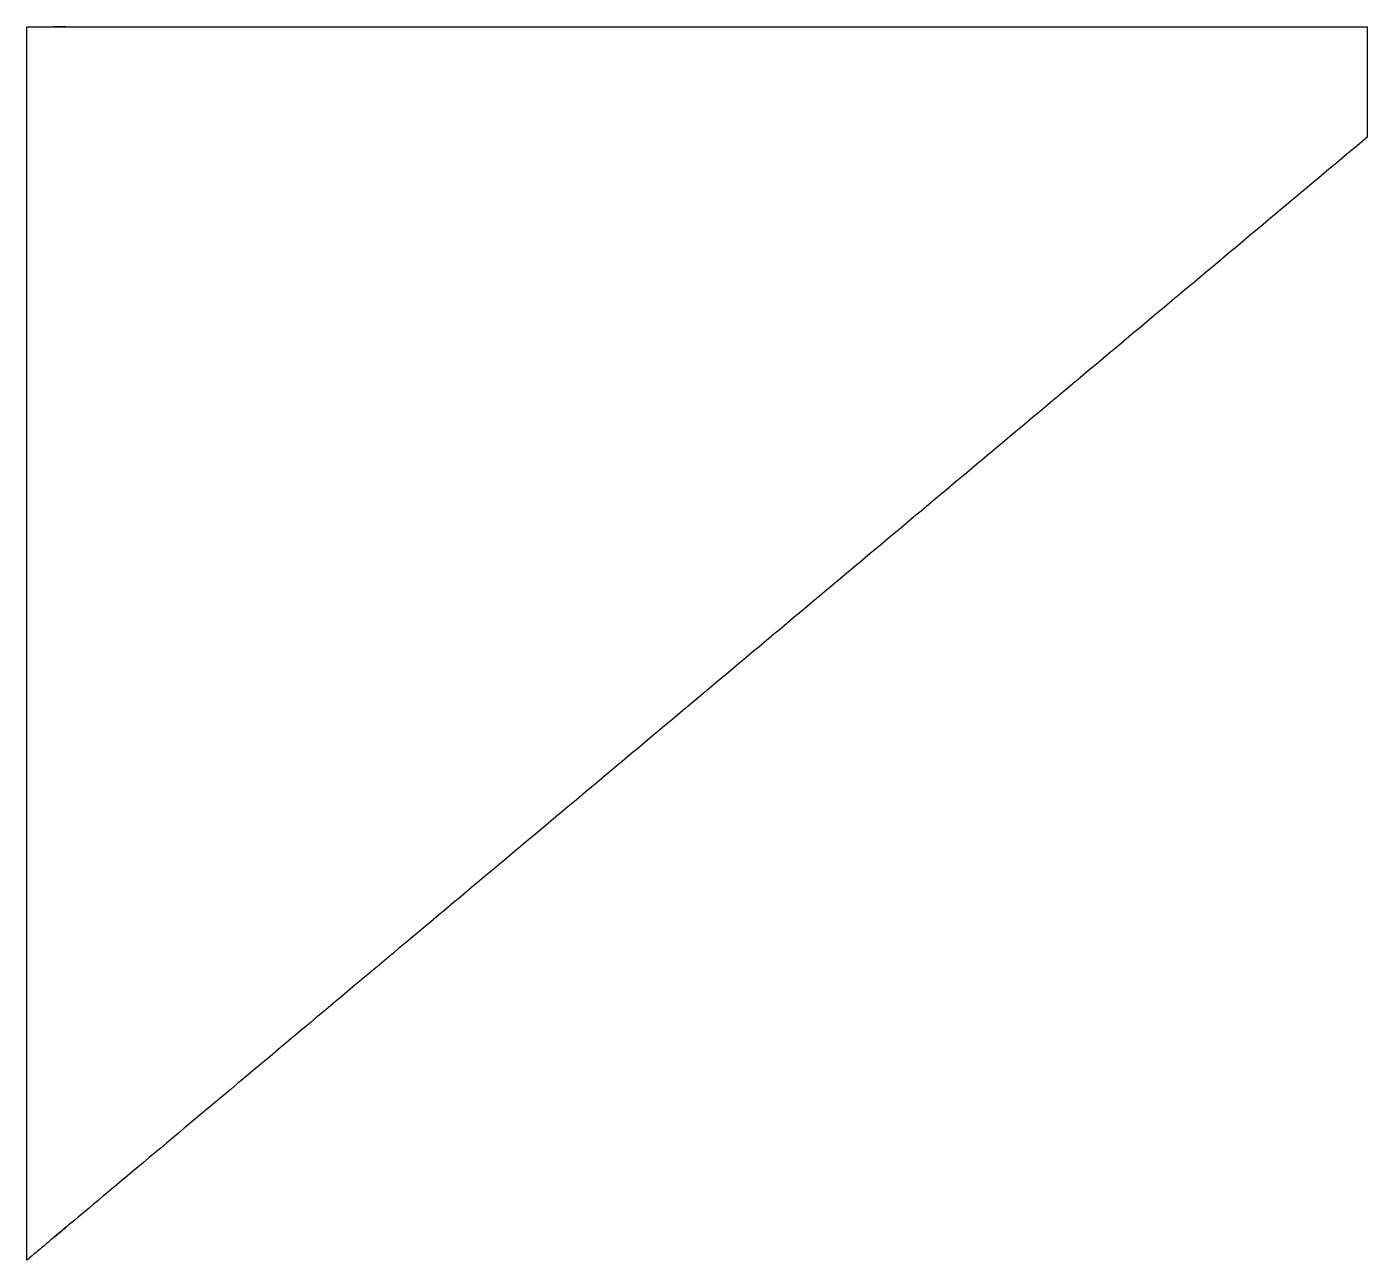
# Model space of a CAD drawing. Extents: x 438.1 to 501.2, y 259.5 to 317.6.
import ezdxf

# ---------------------------------------------------------------- set-up
doc = ezdxf.new("R2010")
doc.units = 0
doc.header["$LTSCALE"] = 12
doc.header["$MEASUREMENT"] = 0
doc.layers.add('COVER', color=3, linetype='CONTINUOUS')

msp = doc.modelspace()

# ---------------------------------------------------------------- linework, layer by layer
at = {"layer": 'COVER'}
for points in [[(438.083, 259.506), (438.083, 317.561)], [(501.178, 317.561), (501.178, 312.362)]]:
    msp.add_open_spline(points, degree=1, dxfattribs=at)
for points, knots in [([(438.083, 317.561), (440.083, 317.561), (501.178, 317.561)], [-2, -2, 0, 61.09496, 61.09496]), ([(501.178, 312.362), (440.083, 261.181), (438.083, 259.506)], [0, 0, 79.700137, 82.309195, 82.309195])]:
    msp.add_open_spline(points, degree=1, knots=knots, dxfattribs=at)

doc.saveas('drawing.dxf')
